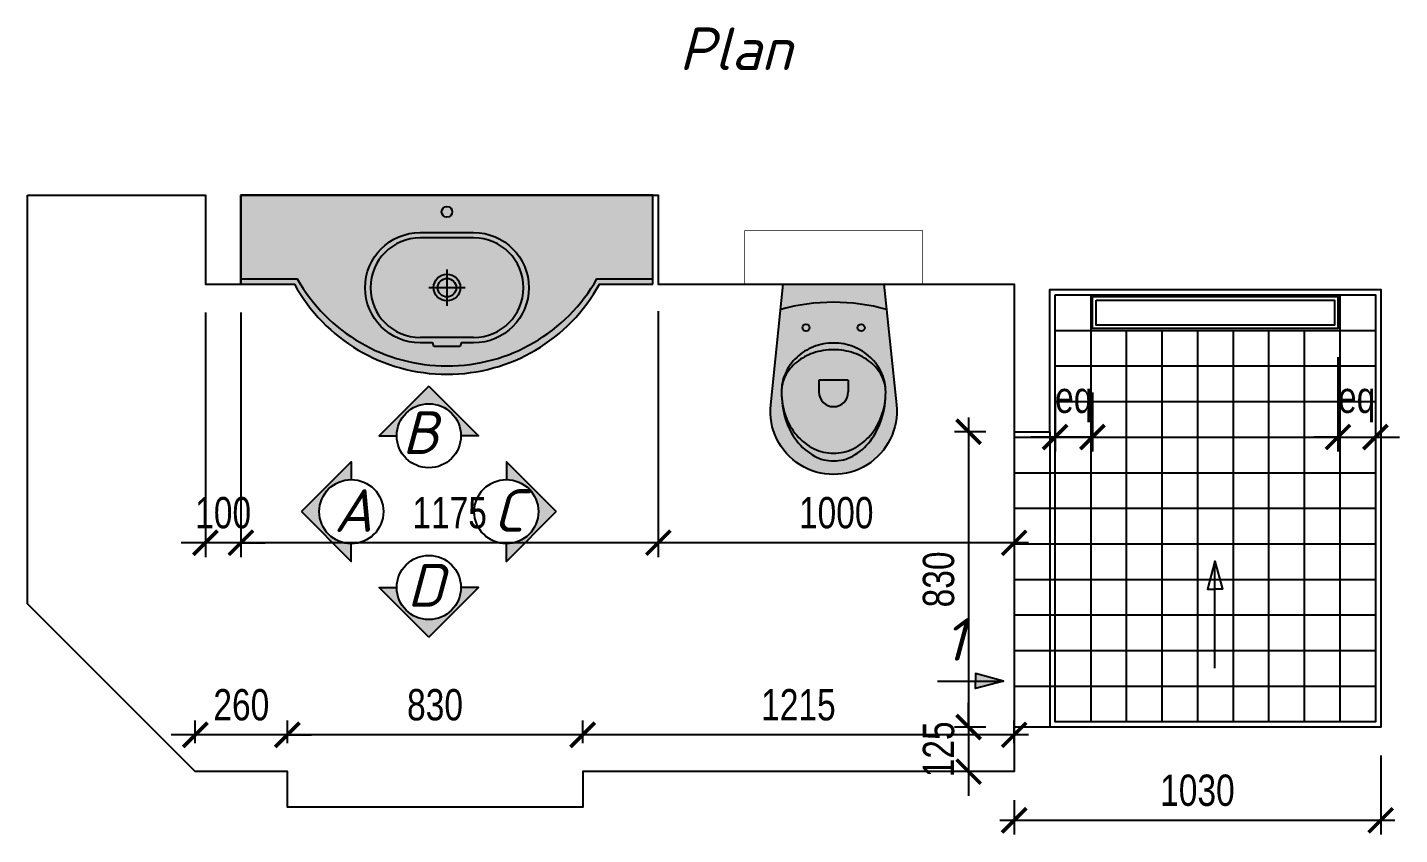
# Model space of a CAD drawing. Header units: metres. Extents: x -577923 to -19598, y 119734 to 247764.
# Drawn here: x -577923 to -574067, y 233328 to 235596 of the extents above; entities that cross this region are included whole.
import ezdxf

# ---------------------------------------------------------------- set-up
doc = ezdxf.new("R2010")
doc.units = ezdxf.units.M
for name, color, linetype in [('acces', 175, 'Continuous'), ('dim', 4, 'Continuous'), ('explication', 164, 'Continuous'), ('furniture', 34, 'Continuous'), ('k', 1, 'Continuous'), ('Sanitari', 144, 'Continuous'), ('wall', 5, 'Continuous')]:
    doc.layers.add(name, color=color, linetype=linetype)
doc.styles.add('ISO', font='isocpeui.ttf')
doc.styles.add('KOTE', font='romrust.shx', dxfattribs={"width": 0.8})
doc.dimstyles.new('scale 40', dxfattribs={"dimscale": 40, "dimtxt": 2.2, "dimasz": 1.7, "dimexe": 1, "dimexo": 2, "dimgap": 1, "dimtad": 1, "dimdec": 0, "dimzin": 9, "dimdsep": 46, "dimtxsty": 'KOTE', "dimblk": 'ARCHTICK', "dimcen": 0, "dimdle": 1, "dimclrd": 4, "dimclre": 4, "dimclrt": 3, "dimadec": 0, "dimazin": 0, "dimtfac": 0.6666666666666667, "dimtdec": 0, "dimtix": 1, "dimtmove": 2, "dimatfit": 0, "dimfxl": 1, "dimtvp": 1, "dimtolj": 1, "dimarcsym": 0})

# ---------------------------------------------------------------- blocks, each defined once
blk = doc.blocks.new('_ArchTick')
at = {"color": 0, "linetype": 'ByBlock', "const_width": 0.15}
blk.add_lwpolyline([(-0.5, -0.5), (0.5, 0.5)], dxfattribs=at)
blk = doc.blocks.new('*D945')
at = {"layer": 'Defpoints', "color": 0, "linetype": 'ByBlock', "transparency": 16777216}
for p in [(-576362.8987014286, 233608.0680131546), (-576362.8987014286, 233504.5602650983), (-575150.3987014283, 233504.5602650983)]:
    blk.add_point(p, dxfattribs=at)
at = {"layer": 'dim', "color": 4, "linetype": 'ByBlock', "lineweight": -2, "transparency": 16777216}
for p, q in [((-576362.8987014286, 233584.5602650983), (-576362.8987014286, 233648.0680131546)), ((-575150.3987014283, 233584.5602650983), (-575150.3987014283, 233648.0680131546)), ((-575110.3987014283, 233608.0680131546), (-576402.8987014286, 233608.0680131546))]:
    blk.add_line(p, q, dxfattribs=at)
at = {"layer": 'dim', "color": 4, "linetype": 'ByBlock', "lineweight": -2, "transparency": 16777216, "xscale": 68, "yscale": 68, "zscale": 68, "rotation": 180}
blk.add_blockref('_ArchTick', (-576362.8987014286, 233608.0680131546), dxfattribs=at)
at = {"layer": 'dim', "color": 4, "linetype": 'ByBlock', "lineweight": -2, "transparency": 16777216, "xscale": 68, "yscale": 68, "zscale": 68}
blk.add_blockref('_ArchTick', (-575150.3987014283, 233608.0680131546), dxfattribs=at)
at = {"layer": 'dim', "color": 3, "linetype": 'ByBlock', "transparency": 16777216, "insert": (-575756.6487014284, 233692.0680131546), "char_height": 88, "attachment_point": 5, "style": 'KOTE'}
blk.add_mtext('\\A1;1215', dxfattribs=at)
blk = doc.blocks.new('*D946')
at = {"layer": 'Defpoints', "color": 0, "linetype": 'ByBlock', "transparency": 16777216}
for p in [(-577451.4773451913, 233608.0680131546), (-577451.4773451913, 233504.5602650987), (-577192.8987014286, 233504.5602650983)]:
    blk.add_point(p, dxfattribs=at)
at = {"layer": 'dim', "color": 4, "linetype": 'ByBlock', "lineweight": -2, "transparency": 16777216}
for p, q in [((-577451.4773451913, 233584.5602650987), (-577451.4773451913, 233648.0680131546)), ((-577192.8987014286, 233584.5602650983), (-577192.8987014286, 233648.0680131546)), ((-577451.4773451913, 233608.0680131546), (-577519.4773451913, 233608.0680131546)), ((-577192.8987014286, 233608.0680131546), (-577451.4773451913, 233608.0680131546)), ((-577192.8987014286, 233608.0680131546), (-577124.8987014286, 233608.0680131546))]:
    blk.add_line(p, q, dxfattribs=at)
at = {"layer": 'dim', "color": 4, "linetype": 'ByBlock', "lineweight": -2, "transparency": 16777216, "xscale": 68, "yscale": 68, "zscale": 68}
blk.add_blockref('_ArchTick', (-577451.4773451913, 233608.0680131546), dxfattribs=at)
at = {"layer": 'dim', "color": 4, "linetype": 'ByBlock', "lineweight": -2, "transparency": 16777216, "xscale": 68, "yscale": 68, "zscale": 68, "rotation": 180}
blk.add_blockref('_ArchTick', (-577192.8987014286, 233608.0680131546), dxfattribs=at)
at = {"layer": 'dim', "color": 3, "linetype": 'ByBlock', "transparency": 16777216, "insert": (-577322.1880233099, 233692.0680131546), "char_height": 88, "attachment_point": 5, "style": 'KOTE'}
blk.add_mtext('\\A1;260', dxfattribs=at)
blk = doc.blocks.new('v1')
h = blk.add_hatch(color=254)
edge = h.paths.add_edge_path()
edge.add_line((-141.2295361775541, 0), (141.2295361775541, 0))
edge.add_line((141.2295361775541, 0), (176.545235257594, -339.1144103210827))
edge.add_arc((1.506471226232064e-12, -357.5000000000016), 177.5000000000007, -185.94540578263604, 5.945405782872172, ccw=False)
edge.add_line((-176.5452352576667, -339.1144103218103), (-141.2295361775541, 0))
at = {"color": 0}
for p, q in [((41.18985294940103, -270.0315676880418), (-41.18985294940103, -270.0315676880418)), ((-41.18985294940103, -270.0315676880418), (-41.18985294940103, -303.1903332884831)), ((41.18985294940103, -270.0315676880418), (41.18985294940103, -303.1903332884831))]:
    blk.add_line(p, q, dxfattribs=at)
blk.add_lwpolyline([(-141.2295361775541, 0), (141.2295361775541, 0), (176.545235257594, -339.1144103210827, -1.109549002513165), (-176.5452352576667, -339.1144103218103), (-141.2295361775541, 0)], format="xyb", dxfattribs=at)
for centre in [(-77.5, -122.5582073826372), (77.5, -122.5582073826372)]:
    blk.add_circle(centre, 9.947200409575089, dxfattribs=at)
for centre, radius, start, end in [((0, -614.8948798956553), 563.729073253548, 74.71238364092518, 105.2876163590748), ((-3.486560963950978, -312.5681794092816), 146.3106458423381, 111.2447868397267, 133.1854104519385), ((-3.486560963950978, -312.5681794092816), 146.3106458423381, 111.2447868397267, 133.1854104519385), ((0, -364.9720899612439), 180.4704619377249, 90, 108.5391167752095), ((0, -321.5362715695665), 155.9326406641413, 90, 111.2447868397267), ((0, -321.5362715695665), 155.9326406641413, 90, 111.2447868397267), ((0, -321.5362715695665), 155.9326406641434, 68.75521316027326, 90), ((0, -321.5362715695665), 155.9326406641434, 68.75521316027326, 90), ((0, -364.9720899612294), 180.4704619377112, 71.46088322479049, 90), ((3.486560963949159, -312.5681794092816), 146.3106458423402, 46.81458954806148, 68.75521316027326), ((3.486560963949159, -312.5681794092816), 146.3106458423402, 46.81458954806148, 68.75521316027326), ((-25.74962041127765, -315.4263451534061), 123.7461391524589, 128.9942446180475, 152.9049781086216), ((-8.871953586442032, -306.8303915804427), 138.4414233351832, 133.1854104519385, 156.1872793382448), ((-8.871953586442032, -306.8303915804427), 138.4414233351832, 133.1854104519385, 156.1872793382448), ((-10.15652318441425, -334.6861720145826), 148.5268899854906, 108.5391167752095, 128.9942446180475), ((10.15652318441971, -334.686172014568), 148.526889985479, 51.0057553819525, 71.46088322479049), ((8.871953586443851, -306.8303915804427), 138.4414233351806, 23.81272066175519, 46.81458954806148), ((8.871953586443851, -306.8303915804427), 138.4414233351806, 23.81272066175519, 46.81458954806148), ((25.74962041127583, -315.4263451534061), 123.7461391524615, 27.09502189137838, 51.0057553819525), ((-17.2364215879079, -303.1390030998737), 129.2986297871492, 156.1872793382448, 180), ((-17.2364215879079, -303.1390030998737), 129.2986297871497, 156.1872793382448, 180), ((-49.76633747674896, -303.1390030998737), 96.7687138983083, 152.9049781086216, 180), ((17.23642158790972, -303.1390030998737), 129.2986297871467, 0, 23.81272066175519), ((17.23642158790972, -303.1390030998737), 129.2986297871467, 0, 23.81272066175519), ((49.76633747674532, -303.1390030998737), 96.76871389831007, 0, 27.09502189137838), ((109.3081426942172, -303.1390030998737), 255.8431940692732, 180, 197.3785158979381), ((55.23619285209861, -303.1390030998737), 201.7712442271561, 180, 199.4203411238345), ((55.23619285209861, -303.1390030998737), 201.7712442271561, 180, 199.4203411238345), ((0, -303.1903332884831), 41.18985294940126, 180, 0), ((-109.3081426942208, -303.1390030998737), 255.8431940692776, 342.6214841020619, 0), ((-55.23619285210043, -303.1390030998737), 201.7712442271568, 340.5796588761655, 0), ((-55.23619285210043, -303.1390030998737), 201.7712442271563, 340.5796588761655, 0), ((28.22334698163286, -312.6625085217529), 173.1287758010238, 199.4203411238345, 220.4025118899), ((28.22334698163286, -312.6625085217529), 173.1287758010238, 199.4203411238345, 220.4025118899), ((55.66044385161877, -319.9290836713481), 199.6294733535757, 197.3785158979381, 217.0737690507537), ((-28.22334698163468, -312.6625085217529), 173.1287758010254, 319.5974881101, 340.5796588761655), ((-28.22334698163468, -312.6625085217529), 173.1287758010254, 319.5974881101, 340.5796588761655), ((-55.66044385162422, -319.9290836713481), 199.6294733535794, 322.9262309492463, 342.6214841020619), ((11.01245436612226, -327.3114273667597), 150.5277659131773, 220.4025118899, 244.0498485270039), ((11.01245436612226, -327.3114273667597), 150.5277659131773, 220.4025118899, 244.0498485270039), ((21.62407606023589, -345.6460996881215), 156.9698994546542, 217.0737690507537, 241.2680065637724), ((0, -349.9402513975219), 125.3615618255362, 244.0498485270039, 270), ((0, -349.9402513975219), 125.3615618255362, 244.0498485270039, 270), ((0, -349.9402513975219), 125.3615618255364, 270, 295.9501514729961), ((0, -349.9402513975219), 125.3615618255364, 270, 295.9501514729961), ((-21.62407606023407, -345.6460996881215), 156.9698994546501, 298.7319934362276, 322.9262309492463), ((-11.01245436612226, -327.3114273667597), 150.5277659131767, 295.9501514729961, 319.5974881101), ((-11.01245436612226, -327.3114273667597), 150.5277659131767, 295.9501514729961, 319.5974881101), ((0, -385.0909773136373), 111.986579920071, 241.2680065637724, 270), ((0, -385.0909773136373), 111.9865799200681, 270, 298.7319934362276)]:
    blk.add_arc(centre, radius, start, end, dxfattribs=at)
blk = doc.blocks.new('*D941')
at = {"layer": 'Defpoints', "color": 0, "linetype": 'ByBlock', "transparency": 16777216}
for p in [(-574120.3987014283, 233629.8903509885), (-575150.3986999472, 233504.5602650983), (-574120.3987014283, 233367.7646491312)]:
    blk.add_point(p, dxfattribs=at)
at = {"layer": 'dim', "color": 4, "linetype": 'ByBlock', "lineweight": -2, "transparency": 16777216}
for p, q in [((-574120.3987014283, 233549.8903509885), (-574120.3987014283, 233327.7646491312)), ((-575150.3986999472, 233424.5602650983), (-575150.3986999472, 233327.7646491312)), ((-575190.3986999472, 233367.7646491312), (-574080.3987014283, 233367.7646491312))]:
    blk.add_line(p, q, dxfattribs=at)
at = {"layer": 'dim', "color": 4, "linetype": 'ByBlock', "lineweight": -2, "transparency": 16777216, "xscale": 68, "yscale": 68, "zscale": 68, "rotation": 180}
blk.add_blockref('_ArchTick', (-575150.3986999472, 233367.7646491312), dxfattribs=at)
at = {"layer": 'dim', "color": 4, "linetype": 'ByBlock', "lineweight": -2, "transparency": 16777216, "xscale": 68, "yscale": 68, "zscale": 68}
blk.add_blockref('_ArchTick', (-574120.3987014283, 233367.7646491312), dxfattribs=at)
at = {"layer": 'dim', "color": 3, "linetype": 'ByBlock', "transparency": 16777216, "insert": (-574635.3987006878, 233451.7646491312), "char_height": 88, "attachment_point": 5, "style": 'KOTE'}
blk.add_mtext('\\A1;1030', dxfattribs=at)
blk = doc.blocks.new('*D947')
at = {"layer": 'Defpoints', "color": 0, "linetype": 'ByBlock', "transparency": 16777216}
for p in [(-576150.3987014281, 234878.8960561381), (-575150.3986999472, 234874.8768182524), (-576150.3987014281, 234147.8795732065)]:
    blk.add_point(p, dxfattribs=at)
at = {"layer": 'dim', "color": 4, "linetype": 'ByBlock', "lineweight": -2, "transparency": 16777216}
for p, q in [((-576150.3987014281, 234798.8960561381), (-576150.3987014281, 234107.8795732065)), ((-575150.3986999472, 234794.8768182524), (-575150.3986999472, 234107.8795732065)), ((-575110.3986999472, 234147.8795732065), (-576190.3987014281, 234147.8795732065))]:
    blk.add_line(p, q, dxfattribs=at)
at = {"layer": 'dim', "color": 4, "linetype": 'ByBlock', "lineweight": -2, "transparency": 16777216, "xscale": 68, "yscale": 68, "zscale": 68, "rotation": 180}
blk.add_blockref('_ArchTick', (-576150.3987014281, 234147.8795732065), dxfattribs=at)
at = {"layer": 'dim', "color": 4, "linetype": 'ByBlock', "lineweight": -2, "transparency": 16777216, "xscale": 68, "yscale": 68, "zscale": 68}
blk.add_blockref('_ArchTick', (-575150.3986999472, 234147.8795732065), dxfattribs=at)
at = {"layer": 'dim', "color": 3, "linetype": 'ByBlock', "transparency": 16777216, "insert": (-575650.3987006876, 234231.8795732065), "char_height": 88, "attachment_point": 5, "style": 'KOTE'}
blk.add_mtext('\\A1;1000', dxfattribs=at)
blk = doc.blocks.new('*D948')
at = {"layer": 'Defpoints', "color": 0, "linetype": 'ByBlock', "transparency": 16777216}
for p in [(-577323.2287873183, 234874.8903509886), (-576150.3987014281, 234874.890350988), (-577323.2287873183, 234147.8931059435)]:
    blk.add_point(p, dxfattribs=at)
at = {"layer": 'dim', "color": 4, "linetype": 'ByBlock', "lineweight": -2, "transparency": 16777216}
for p, q in [((-577323.2287873183, 234794.8903509886), (-577323.2287873183, 234107.8931059435)), ((-576150.3987014281, 234794.890350988), (-576150.3987014281, 234107.8931059435)), ((-576110.3987014281, 234147.8931059435), (-577363.2287873183, 234147.8931059435))]:
    blk.add_line(p, q, dxfattribs=at)
at = {"layer": 'dim', "color": 4, "linetype": 'ByBlock', "lineweight": -2, "transparency": 16777216, "xscale": 68, "yscale": 68, "zscale": 68, "rotation": 180}
blk.add_blockref('_ArchTick', (-577323.2287873183, 234147.8931059435), dxfattribs=at)
at = {"layer": 'dim', "color": 4, "linetype": 'ByBlock', "lineweight": -2, "transparency": 16777216, "xscale": 68, "yscale": 68, "zscale": 68}
blk.add_blockref('_ArchTick', (-576150.3987014281, 234147.8931059435), dxfattribs=at)
at = {"layer": 'dim', "color": 3, "linetype": 'ByBlock', "transparency": 16777216, "insert": (-576736.8137443732, 234231.8931059435), "char_height": 88, "attachment_point": 5, "style": 'KOTE'}
blk.add_mtext('\\A1;1175', dxfattribs=at)
blk = doc.blocks.new('*D949')
at = {"layer": 'Defpoints', "color": 0, "linetype": 'ByBlock', "transparency": 16777216}
for p in [(-577423.2287873185, 234874.8903509886), (-577323.2287873183, 234874.8903509886), (-577423.2287873185, 234147.8795732065)]:
    blk.add_point(p, dxfattribs=at)
at = {"layer": 'dim', "color": 4, "linetype": 'ByBlock', "lineweight": -2, "transparency": 16777216}
for p, q in [((-577423.2287873185, 234794.8903509886), (-577423.2287873185, 234107.8795732065)), ((-577323.2287873183, 234794.8903509886), (-577323.2287873183, 234107.8795732065)), ((-577423.2287873185, 234147.8795732065), (-577491.2287873185, 234147.8795732065)), ((-577323.2287873183, 234147.8795732065), (-577423.2287873185, 234147.8795732065)), ((-577323.2287873183, 234147.8795732065), (-577255.2287873183, 234147.8795732065))]:
    blk.add_line(p, q, dxfattribs=at)
at = {"layer": 'dim', "color": 4, "linetype": 'ByBlock', "lineweight": -2, "transparency": 16777216, "xscale": 68, "yscale": 68, "zscale": 68}
blk.add_blockref('_ArchTick', (-577423.2287873185, 234147.8795732065), dxfattribs=at)
at = {"layer": 'dim', "color": 4, "linetype": 'ByBlock', "lineweight": -2, "transparency": 16777216, "xscale": 68, "yscale": 68, "zscale": 68, "rotation": 180}
blk.add_blockref('_ArchTick', (-577323.2287873183, 234147.8795732065), dxfattribs=at)
at = {"layer": 'dim', "color": 3, "linetype": 'ByBlock', "transparency": 16777216, "insert": (-577373.2287873183, 234231.8795732065), "char_height": 88, "attachment_point": 5, "style": 'KOTE'}
blk.add_mtext('\\A1;100', dxfattribs=at)
blk = doc.blocks.new('*D942')
at = {"layer": 'Defpoints', "color": 0, "linetype": 'ByBlock', "transparency": 16777216}
for p in [(-575150.3986999472, 233629.9025211906), (-575278.4513622083, 233504.5602650983), (-575150.3987014283, 233504.5602650983)]:
    blk.add_point(p, dxfattribs=at)
at = {"layer": 'dim', "color": 4, "linetype": 'ByBlock', "lineweight": -2, "transparency": 16777216}
for p, q in [((-575278.4513622083, 233629.9025211906), (-575278.4513622083, 233697.9025211906)), ((-575230.3986999472, 233629.9025211906), (-575318.4513622083, 233629.9025211906)), ((-575278.4513622083, 233629.9025211906), (-575278.4513622083, 233504.5602650983)), ((-575230.3987014283, 233504.5602650983), (-575318.4513622083, 233504.5602650983)), ((-575278.4513622083, 233504.5602650983), (-575278.4513622083, 233436.5602650983))]:
    blk.add_line(p, q, dxfattribs=at)
at = {"layer": 'dim', "color": 4, "linetype": 'ByBlock', "lineweight": -2, "transparency": 16777216, "xscale": 68, "yscale": 68, "zscale": 68}
for p, rotation in [((-575278.4513622083, 233629.9025211906), 270), ((-575278.4513622083, 233504.5602650983), 90)]:
    blk.add_blockref('_ArchTick', p, dxfattribs=dict(at, rotation=rotation))
at = {"layer": 'dim', "color": 3, "linetype": 'ByBlock', "transparency": 16777216, "insert": (-575362.4513622083, 233567.2313931444), "char_height": 88, "attachment_point": 5, "rotation": 90, "style": 'KOTE'}
blk.add_mtext('\\A1;125', dxfattribs=at)
blk = doc.blocks.new('*D950')
at = {"layer": 'Defpoints', "color": 0, "linetype": 'ByBlock', "transparency": 16777216}
for p in [(-577192.8987014286, 233608.0680131546), (-577192.8987014286, 233504.5602650983), (-576362.8987014286, 233504.5602650983)]:
    blk.add_point(p, dxfattribs=at)
at = {"layer": 'dim', "color": 4, "linetype": 'ByBlock', "lineweight": -2, "transparency": 16777216}
for p, q in [((-577192.8987014286, 233584.5602650983), (-577192.8987014286, 233648.0680131546)), ((-576362.8987014286, 233584.5602650983), (-576362.8987014286, 233648.0680131546)), ((-576322.8987014286, 233608.0680131546), (-577232.8987014286, 233608.0680131546))]:
    blk.add_line(p, q, dxfattribs=at)
at = {"layer": 'dim', "color": 4, "linetype": 'ByBlock', "lineweight": -2, "transparency": 16777216, "xscale": 68, "yscale": 68, "zscale": 68, "rotation": 180}
blk.add_blockref('_ArchTick', (-577192.8987014286, 233608.0680131546), dxfattribs=at)
at = {"layer": 'dim', "color": 4, "linetype": 'ByBlock', "lineweight": -2, "transparency": 16777216, "xscale": 68, "yscale": 68, "zscale": 68}
blk.add_blockref('_ArchTick', (-576362.8987014286, 233608.0680131546), dxfattribs=at)
at = {"layer": 'dim', "color": 3, "linetype": 'ByBlock', "transparency": 16777216, "insert": (-576777.8987014286, 233692.0680131546), "char_height": 88, "attachment_point": 5, "style": 'KOTE'}
blk.add_mtext('\\A1;830', dxfattribs=at)
blk = doc.blocks.new('*D944')
at = {"layer": 'Defpoints', "color": 0, "linetype": 'ByBlock', "transparency": 16777216}
for p in [(-575150.3986999472, 234459.8903509886), (-575278.4513622083, 233629.8903509885), (-575150.3987014283, 233629.8903509885)]:
    blk.add_point(p, dxfattribs=at)
at = {"layer": 'dim', "color": 4, "linetype": 'ByBlock', "lineweight": -2, "transparency": 16777216}
for p, q in [((-575278.4513622083, 234499.8903509886), (-575278.4513622083, 233589.8903509885)), ((-575230.3986999472, 234459.8903509886), (-575318.4513622083, 234459.8903509886)), ((-575230.3987014283, 233629.8903509885), (-575318.4513622083, 233629.8903509885))]:
    blk.add_line(p, q, dxfattribs=at)
at = {"layer": 'dim', "color": 4, "linetype": 'ByBlock', "lineweight": -2, "transparency": 16777216, "xscale": 68, "yscale": 68, "zscale": 68}
for p, rotation in [((-575278.4513622083, 234459.8903509886), 90), ((-575278.4513622083, 233629.8903509885), 270)]:
    blk.add_blockref('_ArchTick', p, dxfattribs=dict(at, rotation=rotation))
at = {"layer": 'dim', "color": 3, "linetype": 'ByBlock', "transparency": 16777216, "insert": (-575362.4513622083, 234044.8903509885), "char_height": 88, "attachment_point": 5, "rotation": 90, "style": 'KOTE'}
blk.add_mtext('\\A1;830', dxfattribs=at)
blk = doc.blocks.new('*D943')
at = {"layer": 'Defpoints', "color": 0, "linetype": 'ByBlock', "transparency": 16777216}
for p in [(-574240.3987014283, 234749.8903509886), (-574135.3987014283, 234644.8903509886), (-574135.3987014283, 234444.8903509885)]:
    blk.add_point(p, dxfattribs=at)
at = {"layer": 'dim', "color": 4, "linetype": 'ByBlock', "lineweight": -2, "transparency": 16777216}
for p, q in [((-574240.3987014283, 234669.8903509886), (-574240.3987014283, 234404.8903509885)), ((-574135.3987014283, 234564.8903509886), (-574135.3987014283, 234404.8903509885)), ((-574240.3987014283, 234444.8903509885), (-574308.3987014283, 234444.8903509885)), ((-574240.3987014283, 234444.8903509885), (-574135.3987014283, 234444.8903509885)), ((-574135.3987014283, 234444.8903509885), (-574067.3987014283, 234444.8903509885))]:
    blk.add_line(p, q, dxfattribs=at)
at = {"layer": 'dim', "color": 4, "linetype": 'ByBlock', "lineweight": -2, "transparency": 16777216, "xscale": 68, "yscale": 68, "zscale": 68}
blk.add_blockref('_ArchTick', (-574240.3987014283, 234444.8903509885), dxfattribs=at)
at = {"layer": 'dim', "color": 4, "linetype": 'ByBlock', "lineweight": -2, "transparency": 16777216, "xscale": 68, "yscale": 68, "zscale": 68, "rotation": 180}
blk.add_blockref('_ArchTick', (-574135.3987014283, 234444.8903509885), dxfattribs=at)
at = {"layer": 'dim', "color": 3, "linetype": 'ByBlock', "transparency": 16777216, "insert": (-574187.8987014283, 234543.5570176552), "char_height": 88, "attachment_point": 5, "style": 'KOTE'}
blk.add_mtext('\\A1;eq', dxfattribs=at)
blk = doc.blocks.new('*D940')
at = {"layer": 'Defpoints', "color": 0, "linetype": 'ByBlock', "transparency": 16777216}
for p in [(-575035.3987014283, 234644.8903509886), (-574930.3987014283, 234649.8903509886), (-575035.3987014283, 234444.8903509886)]:
    blk.add_point(p, dxfattribs=at)
at = {"layer": 'dim', "color": 4, "linetype": 'ByBlock', "lineweight": -2, "transparency": 16777216}
for p, q in [((-575035.3987014283, 234564.8903509886), (-575035.3987014283, 234404.8903509886)), ((-574930.3987014283, 234569.8903509886), (-574930.3987014283, 234404.8903509886)), ((-575035.3987014283, 234444.8903509886), (-575103.3987014283, 234444.8903509886)), ((-574930.3987014283, 234444.8903509886), (-575035.3987014283, 234444.8903509886)), ((-574930.3987014283, 234444.8903509886), (-574862.3987014283, 234444.8903509886))]:
    blk.add_line(p, q, dxfattribs=at)
at = {"layer": 'dim', "color": 4, "linetype": 'ByBlock', "lineweight": -2, "transparency": 16777216, "xscale": 68, "yscale": 68, "zscale": 68}
blk.add_blockref('_ArchTick', (-575035.3987014283, 234444.8903509886), dxfattribs=at)
at = {"layer": 'dim', "color": 4, "linetype": 'ByBlock', "lineweight": -2, "transparency": 16777216, "xscale": 68, "yscale": 68, "zscale": 68, "rotation": 180}
blk.add_blockref('_ArchTick', (-574930.3987014283, 234444.8903509886), dxfattribs=at)
at = {"layer": 'dim', "color": 3, "linetype": 'ByBlock', "transparency": 16777216, "insert": (-574982.8987014283, 234543.5570176553), "char_height": 88, "attachment_point": 5, "style": 'KOTE'}
blk.add_mtext('\\A1;eq', dxfattribs=at)

msp = doc.modelspace()

# ---------------------------------------------------------------- hatches: boundary and pattern name
at = {"linetype": 'ByBlock'}
for points in [[(-576935.0927216564, 234448.6009668192), (-576885.319170156, 234448.6009668192, -1), (-576705.1935437978, 234448.6009668192), (-576655.4199922973, 234448.6009668192), (-576795.2563569769, 234588.4373314988)], [(-577153.0068601007, 234235.3753942082), (-577013.170495421, 234095.5390295284), (-577013.170495421, 234145.3125810291, -0.4142135623730481), (-577103.2333086001, 234235.3753942082, -0.4142135623730481), (-577013.170495421, 234325.4382073873), (-577013.170495421, 234375.2117588877)], [(-576577.3422185328, 234375.2117588878), (-576577.3422185328, 234325.4382073873, -0.4142135623730481), (-576487.2794053537, 234235.3753942082, -0.4142135623730481), (-576577.3422185328, 234145.3125810291), (-576577.3422185327, 234095.5390295286), (-576437.5058538531, 234235.3753942082)], [(-576795.256356977, 233882.3134569176), (-576655.4199922973, 234022.1498215972), (-576705.1935437978, 234022.1498215972, -1), (-576885.319170156, 234022.1498215972), (-576935.0927216565, 234022.1498215972)]]:
    msp.add_hatch(color=0, dxfattribs=at).paths.add_polyline_path(points)
at = {"layer": 'furniture', "linetype": 'ByBlock'}
h = msp.add_hatch(color=254, dxfattribs=at)
edge = h.paths.add_edge_path()
edge.add_line((-576165.3987014286, 234874.8903509887), (-576165.3987014288, 235124.8903509883))
edge.add_line((-576165.3987014288, 235124.8903509883), (-577323.2287873183, 235124.8903509886))
edge.add_line((-577323.2287873183, 235124.8903509886), (-577323.2287873183, 234874.8903509887))
edge.add_line((-577323.2287873183, 234874.8903509887), (-577173.2287873183, 234874.8903509888))
edge.add_arc((-576744.3137443734, 235111.3097457909), 489.7573320563981, 208.863699698823, 331.1363003011654)
edge.add_line((-576315.3987014286, 234874.8903509887), (-576165.3987014286, 234874.8903509887))
at = {"layer": 'wall', "linetype": 'ByBlock'}
h = msp.add_hatch(color=5, dxfattribs=at)
h.paths.add_polyline_path([(-575259.054089842, 233780.5008533646), (-575180.215251514, 233759.3760503024), (-575259.0540898418, 233759.3760503024)])
h.paths.add_polyline_path([(-575259.0540898419, 233759.3760503024), (-575180.215251514, 233759.3760503024), (-575259.0540898419, 233738.2512472402)])

# ---------------------------------------------------------------- linework, layer by layer
for p, q in [((-576669.3137443734, 235004.8903509881), (-576819.3137443734, 235004.8903509881)), ((-576669.3137443734, 234724.8903509881), (-576819.3137443734, 234724.8903509881))]:
    msp.add_line(p, q)
at = {"color": 4}
for p, q in [((-576744.3137443734, 234916.3240669881), (-576744.3137443734, 234813.9153149881)), ((-576693.3387083734, 234864.8903509881), (-576795.2887803733, 234864.8903509881))]:
    msp.add_line(p, q, dxfattribs=at)
msp.add_lwpolyline([(-576165.3987014286, 234874.8903509887), (-576165.3987014288, 235124.8903509883), (-577323.2287873183, 235124.8903509886), (-577323.2287873183, 234874.8903509887), (-577173.2287873183, 234874.8903509888, 0.590648291360737), (-576315.3987014286, 234874.8903509887), (-576165.3987014286, 234874.8903509887)], format="xyb")
msp.add_lwpolyline([(-576819.3137443734, 235019.8903509881), (-576669.3137443734, 235019.8903509881, -1), (-576669.3137443734, 234709.8903509881), (-576702.5338769704, 234709.8903509881, 0.3639702342662106), (-576705.4883002294, 234707.4112955211), (-576706.3773213056, 234702.3694064551, -0.3639702342662116), (-576709.3317445646, 234699.8903509881), (-576779.2957441821, 234699.8903509881, -0.3639702342662064), (-576782.2501674411, 234702.3694064551), (-576783.1391885172, 234707.4112955211, 0.363970234266188), (-576786.0936117762, 234709.8903509881), (-576819.3137443734, 234709.8903509881, -1)], format="xyb", close=True)
at = {"color": 0, "linetype": 'ByBlock'}
for points in [[(-576795.2563569769, 234588.4373314988), (-576935.0927216565, 234448.6009668192), (-576885.319170156, 234448.6009668192)], [(-576795.2563569769, 234588.4373314988), (-576655.4199922973, 234448.6009668192), (-576705.1935437978, 234448.6009668192)], [(-577153.0068601007, 234235.3753942082), (-577013.170495421, 234375.2117588878), (-577013.170495421, 234325.4382073873)], [(-576437.5058538532, 234235.3753942082), (-576577.3422185328, 234375.2117588878), (-576577.3422185328, 234325.4382073873)], [(-577153.0068601007, 234235.3753942082), (-577013.170495421, 234095.5390295285), (-577013.170495421, 234145.3125810291)], [(-576437.5058538532, 234235.3753942082), (-576577.3422185328, 234095.5390295285), (-576577.3422185328, 234145.3125810291)], [(-576795.2563569769, 233882.3134569176), (-576935.0927216565, 234022.1498215972), (-576885.319170156, 234022.1498215972)], [(-576795.2563569769, 233882.3134569176), (-576655.4199922973, 234022.1498215972), (-576705.1935437978, 234022.1498215972)]]:
    msp.add_lwpolyline(points, dxfattribs=at)
for centre, radius in [((-576744.3137443734, 235078.1365342459), 15), ((-576744.3137443734, 234865.1196909881), 37.5), ((-576744.3137443734, 234864.8903509881), 26)]:
    msp.add_circle(centre, radius)
for centre in [(-576795.2563569769, 234448.6009668192), (-577013.170495421, 234235.3753942082), (-576577.3422185328, 234235.3753942082), (-576795.2563569769, 234022.1498215972)]:
    msp.add_circle(centre, 90.06281317910901, dxfattribs=at)
for centre, start, end in [((-576819.3137443734, 234864.8903509881), 90, 270), ((-576669.3137443734, 234864.8903509881), 270, 90)]:
    msp.add_arc(centre, 140, start, end)
at = {"layer": 'acces'}
for points in [[(-574930.3987014283, 234839.8903509886), (-574240.3987014283, 234839.8903509886), (-574240.3987014283, 234749.8903509886), (-574930.3987014283, 234749.8903509886)], [(-574920.3987014283, 234829.8903509886), (-574250.3987014283, 234829.8903509886), (-574250.3987014283, 234759.8903509886), (-574920.3987014283, 234759.8903509886)]]:
    msp.add_lwpolyline(points, close=True, dxfattribs=at)
at = {"layer": 'explication', "color": 8, "linetype": 'ByBlock'}
for p, q in [((-574935.3987014283, 234844.8903509886), (-574935.3987014283, 233644.8903509885)), ((-574235.3987014283, 234844.8903509886), (-574235.3987014283, 233644.8903509885)), ((-575035.3987014283, 234744.8903509886), (-574135.3987014283, 234744.8903509886)), ((-574835.3987014283, 234744.8903509886), (-574835.3987014283, 233644.8903509885)), ((-574735.3987014283, 234744.8903509886), (-574735.3987014283, 233644.8903509885)), ((-574635.3987014283, 234744.8903509886), (-574635.3987014283, 233644.8903509885)), ((-574535.3987014283, 234744.8903509886), (-574535.3987014283, 233644.8903509885)), ((-574435.3987014283, 234744.8903509886), (-574435.3987014283, 233644.8903509885)), ((-574335.3987014283, 234744.8903509886), (-574335.3987014283, 233644.8903509885)), ((-575035.3987014283, 234644.8903509886), (-574135.3987014283, 234644.8903509886)), ((-575035.3987014283, 234544.8903509886), (-574135.3987014283, 234544.8903509886)), ((-575150.3986999472, 234444.8903509886), (-574135.3987014283, 234444.8903509886)), ((-575150.3986999472, 234344.8903509886), (-574135.3987014283, 234344.8903509886)), ((-575150.3986999472, 234244.8903509886), (-574135.3987014283, 234244.8903509886)), ((-575150.3986999472, 234144.8903509886), (-574135.3987014283, 234144.8903509886)), ((-575150.3986999472, 234044.8903509886), (-574135.3987014283, 234044.8903509886)), ((-575150.3986999472, 233944.8903509886), (-574135.3987014283, 233944.8903509886)), ((-575150.3986999472, 233844.8903509886), (-574135.3987014283, 233844.8903509886)), ((-575150.3986999472, 233744.8903509886), (-574135.3987014283, 233744.8903509886))]:
    msp.add_line(p, q, dxfattribs=at)
at = {"layer": 'explication', "color": 40, "linetype": 'ByBlock'}
for p, q in [((-575150.3986999472, 234459.9025211907), (-575150.3986999472, 233629.9025211906)), ((-575050.3987014283, 234459.8903509886), (-575050.3987014283, 233629.8903509885))]:
    msp.add_line(p, q, dxfattribs=at)
at = {"layer": 'explication', "color": 8, "linetype": 'ByBlock'}
msp.add_lwpolyline([(-575035.3987014283, 234844.8903509886), (-574135.3987014283, 234844.8903509886), (-574135.3987014283, 233644.8903509885), (-575035.3987014283, 233644.8903509885)], close=True, dxfattribs=at)
at = {"layer": 'k', "color": 30}
msp.add_lwpolyline([(-577323.2287873183, 234889.8903509887), (-577165.3832014609, 234889.8903509888, 0.5816186469614468), (-576322.7058648035, 234889.8903509887), (-576165.3987014286, 234889.8903509887)], format="xyb", dxfattribs=at)
at = {"layer": 'Sanitari', "const_width": 2}
msp.add_lwpolyline([(-575907.8987017791, 235024.8835846201), (-575407.8987017791, 235024.8835846201), (-575407.8987017791, 234874.8835846201), (-575907.8987017791, 234874.8835846201), (-575907.8987017791, 235024.8835846201)], dxfattribs=at)
at = {"layer": 'wall', "color": 5, "linetype": 'ByBlock'}
for points in [[(-577923.1782809793, 235124.8903509887), (-577423.2287873185, 235124.8903509886), (-577423.2287873185, 234874.8903509886), (-577323.2287873182, 234874.8903509886), (-577323.2287873181, 235124.8903509886), (-576150.3987014282, 235124.8903509883), (-576150.3987014281, 234874.890350988), (-575150.3986999472, 234874.8768182524), (-575150.3987014283, 234459.8903509886), (-575050.3987014283, 234459.8903509886), (-575050.3987014283, 234859.8903509886), (-574120.3987014283, 234859.8903509886), (-574120.3987014283, 233629.8903509885), (-575150.3987014283, 233629.8903509885), (-575150.3987014283, 233504.5602650983), (-576362.8987014286, 233504.5602650983), (-576362.8987014286, 233404.5602650987), (-577192.8987014286, 233404.5602650987), (-577192.8987014286, 233504.5602650983), (-577451.4773451913, 233504.5602650987), (-577923.2287873185, 233976.311707226), (-577923.1782809793, 235124.8903509887)], [(-574586.1212482917, 233795.8838285108), (-574586.1212482917, 234096.2565849337), (-574607.2460513539, 234017.4177466059), (-574586.1212482917, 234017.4177466059)], [(-574586.1212482917, 233795.8838285108), (-574586.1212482917, 234096.2565849337), (-574564.9964452295, 234017.4177466059), (-574586.1212482917, 234017.4177466059)], [(-575366.168283249, 233759.3760503024), (-575180.2152515141, 233759.3760503024), (-575259.0540898419, 233780.5008533646), (-575259.0540898419, 233759.3760503024)], [(-575366.168283249, 233759.3760503024), (-575180.2152515141, 233759.3760503024), (-575259.0540898419, 233738.2512472402), (-575259.0540898419, 233759.3760503024)]]:
    msp.add_lwpolyline(points, dxfattribs=at)

# ---------------------------------------------------------------- block references
at = {"layer": 'Sanitari'}
msp.add_blockref('v1', (-575657.8987017791, 234874.8835846202), dxfattribs=at)

# ---------------------------------------------------------------- texts
at = {"color": 0, "linetype": 'ByBlock', "char_height": 120, "width": 155.4582713033888, "style": 'ISO'}
for s, insert, attachment_point in [('B', (-576768.0941108717, 234517.5246104805), 3), ('A', (-577061.8218170344, 234298.541057441), 1), ('C', (-576528.6908969195, 234298.541057441), 3), ('D', (-576752.9525784289, 233968.3677103787), 9)]:
    msp.add_mtext(s, dxfattribs=dict(at, insert=insert, attachment_point=attachment_point))
at = {"layer": 'explication', "linetype": 'ByBlock', "char_height": 120, "width": 155.4582713033888, "attachment_point": 3, "style": 'ISO'}
for s, insert in [('Plan', (-575774.694000637, 235596.2433530922)), ('1', (-575288.4799108858, 233936.3588215216))]:
    msp.add_mtext(s, dxfattribs=dict(at, insert=insert))

# ---------------------------------------------------------------- dimensions: what is measured, and where the dimension line sits
at = {"layer": 'dim', "color": 1, "linetype": 'ByBlock'}
for base, p1, p2, picture, middle in [((-577423.2287873185, 234147.8795732065), (-577323.2287873183, 234874.8903509886), (-577423.2287873185, 234874.8903509886), '*D949', (-577373.2287873183, 234231.8795732065)), ((-577323.2287873183, 234147.8931059435), (-576150.3987014281, 234874.890350988), (-577323.2287873183, 234874.8903509886), '*D948', (-576736.8137443732, 234231.8931059435)), ((-576150.3987014281, 234147.8795732065), (-575150.3986999472, 234874.8768182524), (-576150.3987014281, 234878.8960561381), '*D947', (-575650.3987006876, 234231.8795732065)), ((-577451.4773451913, 233608.0680131546), (-577192.8987014286, 233504.5602650983), (-577451.4773451913, 233504.5602650987), '*D946', (-577322.1880233099, 233692.0680131546)), ((-577192.8987014286, 233608.0680131546), (-576362.8987014286, 233504.5602650983), (-577192.8987014286, 233504.5602650983), '*D950', (-576777.8987014286, 233692.0680131546)), ((-576362.8987014286, 233608.0680131546), (-575150.3987014283, 233504.5602650983), (-576362.8987014286, 233504.5602650983), '*D945', (-575756.6487014284, 233692.0680131546)), ((-574120.3987014283, 233367.7646491312), (-575150.3986999472, 233504.5602650983), (-574120.3987014283, 233629.8903509885), '*D941', (-574635.3987006878, 233451.7646491312))]:
    dim = msp.add_linear_dim(base=base, p1=p1, p2=p2, dimstyle='scale 40', override={"dimrnd": 5}, dxfattribs=at)
    dim.commit()
    dim.dimension.update_dxf_attribs({"geometry": picture, "text_midpoint": middle})
dim = msp.add_linear_dim(base=(-574135.3987014283, 234444.8903509885), p1=(-574240.3987014283, 234749.8903509886), p2=(-574135.3987014283, 234644.8903509886), text='eq', dimstyle='scale 40', override={"dimrnd": 5}, dxfattribs=at)
dim.commit()
dim.dimension.update_dxf_attribs({"geometry": '*D943', "text_midpoint": (-574187.8987014283, 234543.5570176552)})
dim = msp.add_linear_dim(base=(-575035.3987014283, 234444.8903509886), p1=(-574930.3987014283, 234649.8903509886), p2=(-575035.3987014283, 234644.8903509886), angle=180, text='eq', dimstyle='scale 40', override={"dimrnd": 5}, dxfattribs=at)
dim.commit()
dim.dimension.update_dxf_attribs({"geometry": '*D940', "text_midpoint": (-574982.8987014283, 234543.5570176553)})
for base, p1, p2, picture, middle in [((-575278.4513622083, 233629.8903509885), (-575150.3986999472, 234459.8903509886), (-575150.3987014283, 233629.8903509885), '*D944', (-575362.4513622083, 234044.8903509885)), ((-575278.4513622083, 233504.5602650983), (-575150.3986999472, 233629.9025211906), (-575150.3987014283, 233504.5602650983), '*D942', (-575362.4513622083, 233567.2313931444))]:
    dim = msp.add_linear_dim(base=base, p1=p1, p2=p2, angle=90, dimstyle='scale 40', override={"dimrnd": 5}, dxfattribs=at)
    dim.commit()
    dim.dimension.update_dxf_attribs({"geometry": picture, "text_midpoint": middle})

doc.saveas('drawing.dxf')
